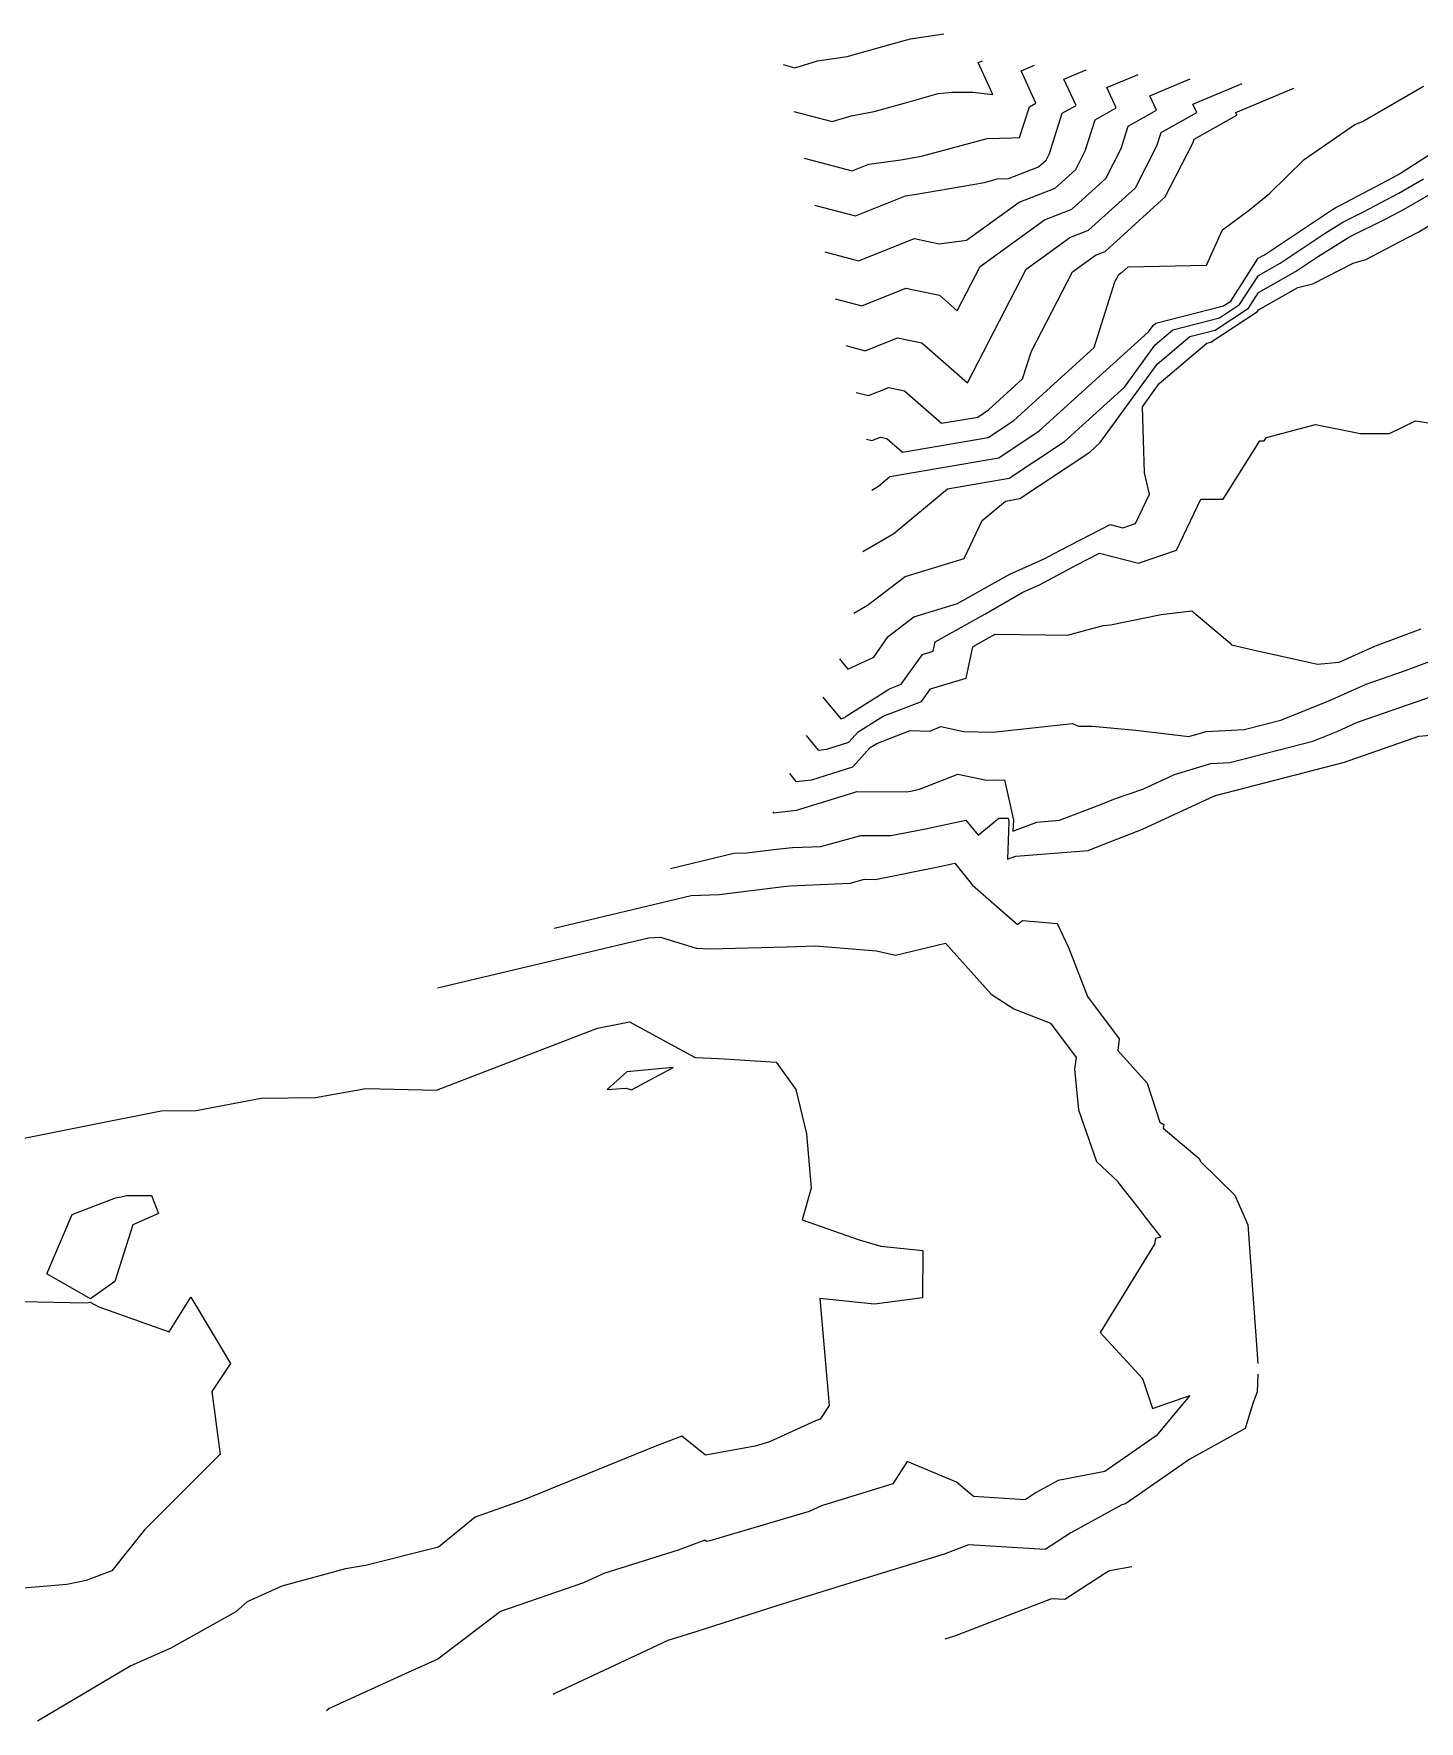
# Model space of a CAD drawing. Header units: metres. Extents: x 706150 to 707002, y 953723 to 954386.
# Drawn here: x 706661.2 to 706779.1, y 953738.9 to 953882.5 of the extents above; entities that cross this region are included whole.
import ezdxf

# ---------------------------------------------------------------- set-up
doc = ezdxf.new("R2010")
doc.units = ezdxf.units.M

msp = doc.modelspace()

# ---------------------------------------------------------------- linework, layer by layer
at = {"layer": 'CONTOUR_75'}
for points in [[(706662.3558, 953776.9861, 75), (706664.5024, 953782.0518, 75), (706668.1908, 953783.4565, 75), (706668.691, 953783.5564, 75), (706669.1335, 953783.6447, 75), (706671.2595, 953783.6546, 75), (706671.8619, 953782.1363, 75), (706669.6663, 953781.1597, 75), (706668.1364, 953776.346, 75), (706666.0814, 953774.8733, 75), (706662.3558, 953776.9861, 75)], [(706657.4069, 953774.6971, 75), (706665.7333, 953774.5174, 75), (706666.0341, 953774.5879, 75), (706666.7759, 953774.1988, 75), (706672.7664, 953772.0663, 75), (706674.6145, 953775.0115, 75), (706677.974, 953769.3631, 75), (706676.3836, 953766.9762, 75), (706677.0922, 953761.6425, 75), (706677.0906, 953761.6311, 75), (706677.0779, 953761.6117, 75), (706677.0564, 953761.5994, 75), (706670.669, 953755.2355, 75), (706667.901, 953751.7319, 75), (706665.6984, 953750.9229, 75), (706664.0604, 953750.583, 75), (706658.6748, 953750.1225, 75)]]:
    msp.add_polyline3d(points, dxfattribs=at)
at = {"layer": 'CONTOUR_76'}
for points in [[(706658.1466, 953788.0918, 76), (706665.5364, 953789.567, 76), (706672.0735, 953790.8725, 76), (706675.0754, 953790.8864, 76), (706680.5918, 953791.9377, 76), (706685.2185, 953792.0037, 76), (706689.5097, 953792.7644, 76), (706695.5182, 953792.6233, 76), (706709.2112, 953797.8952, 76), (706711.9381, 953798.4389, 76), (706717.4462, 953795.4271, 76), (706717.5312, 953795.4009, 76), (706719.5348, 953795.3192, 76), (706724.4002, 953795.0025, 76), (706726.0841, 953792.6607, 76), (706726.9715, 953788.9138, 76), (706727.3898, 953784.2795, 76), (706726.6264, 953781.5809, 76), (706731.4682, 953779.8936, 76), (706733.3229, 953779.3587, 76), (706736.8863, 953778.9852, 76), (706736.8394, 953774.9521, 76), (706732.762, 953774.4024, 76), (706728.1154, 953774.8866, 76), (706728.9122, 953765.79, 76), (706728.1572, 953764.6314, 76), (706727.7468, 953764.504, 76), (706723.8447, 953762.6951, 76), (706722.6297, 953762.3365, 76), (706718.3869, 953761.5755, 76), (706716.3936, 953763.1779, 76), (706714.0822, 953762.3116, 76), (706702.7891, 953757.7157, 76), (706698.7884, 953756.2922, 76), (706695.6669, 953753.7423, 76), (706689.4747, 953752.2027, 76), (706687.7653, 953751.9164, 76), (706682.3539, 953750.4356, 76), (706679.4062, 953749.1016, 76), (706678.4474, 953748.2631, 76), (706672.9083, 953745.1744, 76), (706669.5127, 953743.6524, 76), (706661.5571, 953738.945, 76)], [(706710.0402, 953792.6821, 76), (706711.639, 953792.7774, 76), (706712.1033, 953792.6567, 76), (706715.6382, 953794.5303, 76), (706711.7096, 953794.1717, 76), (706710.0402, 953792.6821, 76)]]:
    msp.add_polyline3d(points, dxfattribs=at)
at = {"layer": 'CONTOUR_77'}
msp.add_polyline3d([(706695.5981, 953801.3068, 77), (706713.5338, 953805.5803, 77), (706714.577, 953805.6196, 77), (706717.5981, 953804.6916, 77), (706718.7707, 953804.6438, 77), (706725.3232, 953804.8056, 77), (706727.7541, 953804.8939, 77), (706732.9542, 953804.4714, 77), (706734.5625, 953804.0917, 77), (706738.8096, 953805.1264, 77), (706742.7048, 953800.7697, 77), (706744.6373, 953799.5278, 77), (706747.734, 953798.3181, 77), (706749.9232, 953795.3997, 77), (706749.7955, 953794.4135, 77), (706750.1317, 953790.9329, 77), (706751.6437, 953786.5549, 77), (706753.4907, 953784.8128, 77), (706753.4601, 953784.7792, 77), (706755.2092, 953782.6042, 77), (706755.8818, 953781.7037, 77), (706757.121, 953780.1213, 77), (706756.6667, 953779.9908, 77), (706756.5898, 953779.533, 77), (706751.9646, 953772.0101, 77), (706755.5642, 953768.1061, 77), (706756.4101, 953765.543, 77), (706759.6057, 953766.6425, 77), (706756.7438, 953763.2189, 77), (706752.3682, 953760.1783, 77), (706748.3848, 953759.4175, 77), (706746.5336, 953758.3969, 77), (706745.5976, 953757.7845, 77), (706741.1956, 953758.065, 77), (706739.7381, 953759.2703, 77), (706735.5462, 953761.0276, 77), (706734.3164, 953759.1405, 77), (706728.2539, 953757.2589, 77), (706727.2063, 953756.7733, 77), (706718.7587, 953754.2801, 77), (706718.4737, 953754.229, 77), (706718.3399, 953754.3366, 77), (706716.0573, 953753.4811, 77), (706709.7421, 953751.5231, 77), (706708.0007, 953750.7047, 77), (706700.9603, 953748.2843, 77), (706695.6226, 953744.228, 77), (706692.8506, 953742.9711, 77), (706686.6254, 953740.1398, 77), (706686.3719, 953740.0251, 77), (706686.1392, 953739.8216, 77)], dxfattribs=at)
at = {"layer": 'CONTOUR_78'}
for points in [[(706705.5123, 953806.3925, 78), (706717.1673, 953809.1695, 78), (706719.5432, 953809.2589, 78), (706725.0199, 953809.9326, 78), (706725.5896, 953809.9873, 78), (706730.7092, 953810.2226, 78), (706731.9138, 953810.5517, 78), (706732.8247, 953810.545, 78), (706738.3251, 953811.642, 78), (706739.6008, 953811.913, 78), (706741.1166, 953810.0578, 78), (706744.9322, 953806.709, 78), (706745.3621, 953807.0581, 78), (706748.316, 953806.7986, 78), (706749.2667, 953804.7368, 78), (706750.8926, 953800.5848, 78), (706753.5903, 953796.9885, 78), (706753.4593, 953795.9772, 78), (706755.9726, 953793.2003, 78), (706757.0466, 953789.9069, 78), (706757.3979, 953789.6925, 78), (706757.3299, 953789.3962, 78), (706760.3939, 953786.7991, 78), (706760.5148, 953786.563, 78), (706763.4149, 953783.681, 78), (706764.5317, 953781.1681, 78), (706765.382, 953769.3692, 78)], [(706765.4489, 953768.4504, 78), (706765.3947, 953768.4146, 78), (706765.3209, 953766.9702, 78), (706764.9497, 953765.9673, 78), (706764.2897, 953763.8403, 78), (706759.598, 953761.2216, 78), (706754.1334, 953757.4243, 78), (706753.8089, 953757.3623, 78), (706749.4753, 953754.9732, 78), (706747.2841, 953753.5396, 78), (706740.7762, 953753.9542, 78), (706738.6949, 953753.1532, 78), (706732.6767, 953751.3162, 78), (706728.2881, 953749.9491, 78), (706724.4482, 953748.7749, 78), (706717.5796, 953746.561, 78), (706715.198, 953745.8226, 78), (706705.6825, 953741.351, 78), (706705.5853, 953741.3175, 78), (706705.4385, 953741.206, 78)]]:
    msp.add_polyline3d(points, dxfattribs=at)
at = {"layer": 'CONTOUR_79'}
for points in [[(706715.4264, 953811.4782, 79), (706720.8008, 953812.7587, 79), (706721.8964, 953812.8, 79), (706724.4218, 953813.1106, 79), (706725.8025, 953813.2432, 79), (706728.1997, 953813.3533, 79), (706731.5936, 953814.2807, 79), (706734.1602, 953814.2619, 79), (706737.097, 953814.8476, 79), (706740.5341, 953815.5779, 79), (706741.5833, 953814.2937, 79), (706743.3505, 953815.7439, 79), (706744.1371, 953815.7547, 79), (706744.2087, 953815.4343, 79), (706744.085, 953812.2603, 79), (706744.7846, 953812.5299, 79), (706750.9372, 953813.0025, 79), (706751.7089, 953813.3009, 79), (706755.0602, 953814.6243, 79), (706755.5694, 953814.8, 79), (706761.696, 953817.6444, 79), (706761.7528, 953817.6614, 79), (706761.7829, 953817.6628, 79), (706772.756, 953820.5013, 79), (706772.973, 953820.5881, 79), (706773.1417, 953820.6639, 79), (706779.0701, 953822.7264, 79), (706783.7109, 953823.1067, 79)], [(706754.6742, 953752.0916, 79), (706752.7667, 953751.7423, 79), (706752.417, 953751.5495, 79), (706748.9706, 953749.2946, 79), (706747.8274, 953749.3674, 79), (706739.5699, 953746.1896, 79), (706739.3698, 953746.1285, 79), (706738.7415, 953745.9328, 79)]]:
    msp.add_polyline3d(points, dxfattribs=at)
at = {"layer": 'CONTOUR_80'}
msp.add_polyline3d([(706724.1152, 953816.2986, 80), (706724.1845, 953816.2145, 80), (706726.1433, 953816.4206, 80), (706730.8324, 953817.8892, 80), (706731.2735, 953818.0097, 80), (706735.4956, 953817.9788, 80), (706735.8688, 953818.0533, 80), (706736.5933, 953818.2072, 80), (706739.8538, 953819.4972, 80), (706742.2937, 953818.9801, 80), (706743.8177, 953819.0011, 80), (706744.5839, 953815.5725, 80), (706744.5475, 953814.6397, 80), (706746.5678, 953815.4182, 80), (706748.5094, 953815.5674, 80), (706751.9469, 953816.8963, 80), (706753.259, 953817.4145, 80), (706755.6034, 953818.2235, 80), (706758.2916, 953819.4715, 80), (706761.372, 953820.3938, 80), (706763.002, 953820.4705, 80), (706770.0489, 953822.2934, 80), (706772.1988, 953823.154, 80), (706773.8695, 953823.904, 80), (706780.4186, 953826.1825, 80)], dxfattribs=at)
at = {"layer": 'CONTOUR_81'}
msp.add_polyline3d([(706725.5369, 953819.5462, 81), (706726.0871, 953818.8793, 81), (706727.4263, 953819.0202, 81), (706730.9341, 953820.1188, 81), (706732.3888, 953821.7501, 81), (706732.9582, 953822.11, 81), (706735.8063, 953823.1986, 81), (706737.4776, 953823.1602, 81), (706738.4243, 953823.5347, 81), (706740.3475, 953823.1271, 81), (706742.8257, 953823.0651, 81), (706749.6099, 953823.8136, 81), (706750.1121, 953823.5644, 81), (706750.5542, 953823.5823, 81), (706751.2874, 953823.5812, 81), (706755.0071, 953823.2456, 81), (706759.5054, 953822.6814, 81), (706760.9912, 953823.1262, 81), (706764.221, 953823.2782, 81), (706767.3419, 953824.0855, 81), (706771.4245, 953825.7198, 81), (706774.5972, 953827.1441, 81), (706777.9487, 953828.3101, 81), (706780.4471, 953829.2489, 81)], dxfattribs=at)
at = {"layer": 'CONTOUR_82'}
msp.add_polyline3d([(706726.9586, 953822.7938, 82), (706727.9896, 953821.5441, 82), (706728.7094, 953821.6198, 82), (706730.5945, 953822.2102, 82), (706731.3763, 953823.0869, 82), (706733.4987, 953824.4285, 82), (706736.7769, 953825.6815, 82), (706737.5377, 953826.7507, 82), (706740.5627, 953827.6669, 82), (706741.1237, 953830.3198, 82), (706741.3093, 953830.4233, 82), (706743.0227, 953831.4048, 82), (706747.3185, 953831.3475, 82), (706749.1811, 953831.3021, 82), (706752.2105, 953832.128, 82), (706752.8354, 953832.1849, 82), (706757.158, 953833.0702, 82), (706759.777, 953833.3938, 82), (706762.9995, 953830.6466, 82), (706763.1419, 953830.495, 82), (706764.7383, 953830.1322, 82), (706770.4453, 953828.8502, 82), (706772.2991, 953829.0259, 82), (706775.325, 953830.3842, 82), (706775.4788, 953830.4377, 82), (706779.2705, 953831.8624, 82)], dxfattribs=at)
at = {"layer": 'CONTOUR_83'}
msp.add_polyline3d([(706728.3804, 953826.0414, 83), (706729.8922, 953824.2088, 83), (706729.9924, 953824.2194, 83), (706730.2549, 953824.3016, 83), (706730.3638, 953824.4237, 83), (706734.0392, 953826.7471, 83), (706735.0496, 953827.1333, 83), (706736.8507, 953829.6646, 83), (706737.7717, 953829.9435, 83), (706737.9424, 953830.7512, 83), (706742.1644, 953833.1039, 83), (706745.3972, 953834.9558, 83), (706746.8162, 953835.5815, 83), (706749.9831, 953837.2862, 83), (706751.9099, 953838.2868, 83), (706755.2234, 953837.4432, 83), (706758.4612, 953838.5404, 83), (706760.5194, 953842.8832, 83), (706762.4232, 953842.8925, 83), (706765.5597, 953847.8272, 83), (706765.917, 953847.8537, 83), (706766.1198, 953848.1252, 83), (706770.2821, 953849.2157, 83), (706774.1084, 953848.4739, 83), (706776.5925, 953848.4601, 83), (706778.7977, 953849.5339, 83), (706780.7994, 953849.2316, 83)], dxfattribs=at)
at = {"layer": 'CONTOUR_84'}
msp.add_polyline3d([(706729.8021, 953829.289, 84), (706730.5145, 953828.4254, 84), (706732.7044, 953829.4498, 84), (706733.9355, 953831.1933, 84), (706736.1291, 953832.8664, 84), (706739.8231, 953834.0033, 84), (706743.0196, 953835.7845, 84), (706744.2856, 953836.5097, 84), (706747.262, 953837.8223, 84), (706748.5308, 953838.5052, 84), (706752.8154, 953840.7303, 84), (706753.9066, 953840.4524, 84), (706754.9728, 953840.8138, 84), (706756.1582, 953843.3149, 84), (706755.7391, 953845.1316, 84), (706755.6557, 953847.8857, 84), (706755.5641, 953850.736, 84), (706756.9996, 953852.7117, 84), (706761.0289, 953856.1416, 84), (706761.3812, 953856.2309, 84), (706765.3489, 953858.8448, 84), (706765.4393, 953858.9859, 84), (706768.7905, 953860.8794, 84), (706770.0512, 953861.1799, 84), (706773.4876, 953862.9502, 84), (706774.558, 953863.2614, 84), (706778.1296, 953865.1354, 84), (706779.0755, 953865.6265, 84), (706783.156, 953868.044, 84)], dxfattribs=at)
at = {"layer": 'CONTOUR_85'}
msp.add_polyline3d([(706731.0127, 953833.173, 85), (706732.1877, 953833.8571, 85), (706735.3805, 953836.2924, 85), (706740.3976, 953837.8364, 85), (706741.9363, 953841.078, 85), (706743.9071, 953842.716, 85), (706745.1287, 953842.9269, 85), (706751.0964, 953846.8891, 85), (706751.9811, 953847.6906, 85), (706756.8269, 953854.3604, 85), (706759.5905, 953856.7128, 85), (706761.7453, 953857.259, 85), (706764.5921, 953859.1345, 85), (706765.4336, 953860.4482, 85), (706768.5905, 953862.2319, 85), (706770.4686, 953863.4803, 85), (706773.1838, 953865.2023, 85), (706776.3919, 953866.7797, 85), (706777.8393, 953867.5409, 85), (706781.5079, 953869.679, 85)], dxfattribs=at)
at = {"layer": 'CONTOUR_86'}
msp.add_polyline3d([(706731.773, 953838.4142, 86), (706734.4136, 953839.9517, 86), (706738.9916, 953843.7566, 86), (706744.2355, 953844.6618, 86), (706748.9425, 953847.7871, 86), (706754.0279, 953852.3942, 86), (706756.6543, 953856.0091, 86), (706758.1521, 953857.2841, 86), (706762.1094, 953858.2872, 86), (706763.8352, 953859.4241, 86), (706765.428, 953861.9106, 86), (706767.2703, 953862.9515, 86), (706771.1015, 953865.498, 86), (706772.5992, 953866.4478, 86), (706774.3687, 953867.3179, 86), (706777.3752, 953868.8991, 86), (706779.4666, 953870.118, 86)], dxfattribs=at)
at = {"layer": 'CONTOUR_87'}
msp.add_polyline3d([(706732.5333, 953843.6554, 87), (706733.0977, 953843.984, 87), (706734.076, 953844.7972, 87), (706743.3422, 953846.3967, 87), (706746.7887, 953848.685, 87), (706756.0748, 953857.0978, 87), (706756.4816, 953857.6578, 87), (706756.7137, 953857.8553, 87), (706762.4736, 953859.3153, 87), (706763.0783, 953859.7137, 87), (706765.4223, 953863.3729, 87), (706765.9501, 953863.6711, 87), (706771.7344, 953867.5157, 87), (706772.0145, 953867.6934, 87), (706772.3455, 953867.8561, 87), (706776.9112, 953870.2573, 87), (706777.4253, 953870.5569, 87), (706782.2037, 953873.5979, 87)], dxfattribs=at)
at = {"layer": 'CONTOUR_88'}
msp.add_polyline3d([(706732.095, 953847.9797, 88), (706732.5367, 953847.8625, 88), (706733.2675, 953848.1565, 88), (706733.8238, 953848.038, 88), (706735.1533, 953846.8723, 88), (706742.4489, 953848.1317, 88), (706744.6348, 953849.583, 88), (706751.4711, 953855.7763, 88), (706753.2136, 953861.3589, 88), (706753.5424, 953861.9936, 88), (706753.7255, 953862.126, 88), (706753.8033, 953862.1562, 88), (706754.341, 953862.643, 88), (706761.0096, 953862.7859, 88), (706762.3648, 953865.7724, 88), (706764.6651, 953867.4988, 88), (706766.3709, 953868.874, 88), (706769.3365, 953871.7677, 88), (706773.6302, 953874.7444, 88), (706774.2837, 953875.0077, 88), (706779.4605, 953878.0007, 88)], dxfattribs=at)
at = {"layer": 'CONTOUR_89'}
msp.add_polyline3d([(706731.2093, 953851.9617, 89), (706732.2576, 953851.6836, 89), (706733.9919, 953852.3814, 89), (706735.3122, 953852.1001, 89), (706738.4674, 953849.3335, 89), (706741.5557, 953849.8666, 89), (706742.4809, 953850.4809, 89), (706745.3747, 953853.1026, 89), (706746.1123, 953855.4656, 89), (706749.6121, 953862.2207, 89), (706751.561, 953863.6308, 89), (706752.3891, 953863.9514, 89), (706757.5067, 953868.5849, 89), (706759.8431, 953873.1483, 89), (706759.9565, 953873.5046, 89), (706763.5984, 953875.5507, 89), (706763.5041, 953875.7549, 89), (706768.4553, 953877.8447, 89)], dxfattribs=at)
at = {"layer": 'CONTOUR_90'}
msp.add_polyline3d([(706730.3235, 953855.9437, 90), (706731.9784, 953855.5046, 90), (706734.7164, 953856.6062, 90), (706736.8006, 953856.1622, 90), (706740.6682, 953852.7709, 90), (706745.6818, 953862.4478, 90), (706749.3964, 953865.1355, 90), (706750.9748, 953865.7465, 90), (706754.9718, 953869.3656, 90), (706756.7967, 953872.9297, 90), (706757.1538, 953874.0519, 90), (706760.1796, 953875.7519, 90), (706759.8505, 953876.465, 90), (706764.0381, 953878.2326, 90)], dxfattribs=at)
at = {"layer": 'CONTOUR_91'}
msp.add_polyline3d([(706729.4378, 953859.9257, 91), (706731.6993, 953859.3257, 91), (706735.4408, 953860.8311, 91), (706738.2889, 953860.2243, 91), (706739.7968, 953858.9021, 91), (706741.7515, 953862.6749, 91), (706747.2318, 953866.6402, 91), (706749.5605, 953867.5417, 91), (706752.437, 953870.1462, 91), (706753.7502, 953872.7111, 91), (706754.3512, 953874.5993, 91), (706756.7608, 953875.9531, 91), (706756.1968, 953877.1751, 91), (706759.621, 953878.6204, 91)], dxfattribs=at)
at = {"layer": 'CONTOUR_92'}
msp.add_polyline3d([(706728.5521, 953863.9077, 92), (706731.4201, 953863.1468, 92), (706736.1652, 953865.0559, 92), (706738.2662, 953864.6083, 92), (706740.5849, 953864.9017, 92), (706745.0672, 953868.1449, 92), (706748.1462, 953869.3369, 92), (706749.9021, 953870.9268, 92), (706750.7038, 953872.4925, 92), (706751.5485, 953875.1466, 92), (706753.3421, 953876.1543, 92), (706752.5431, 953877.8852, 92), (706755.2038, 953879.0083, 92)], dxfattribs=at)
at = {"layer": 'CONTOUR_93'}
msp.add_polyline3d([(706727.6663, 953867.8897, 93), (706731.141, 953866.9678, 93), (706735.4096, 953868.6853, 93), (706736.1619, 953868.7873, 93), (706742.1387, 953869.8206, 93), (706743.2145, 953870.1143, 93), (706744.1643, 953870.1381, 93), (706746.7319, 953871.1321, 93), (706747.3673, 953871.7074, 93), (706747.6573, 953872.2739, 93), (706748.7459, 953875.694, 93), (706749.9233, 953876.3555, 93), (706748.8894, 953878.5954, 93), (706750.7866, 953879.3962, 93)], dxfattribs=at)
at = {"layer": 'CONTOUR_94'}
msp.add_polyline3d([(706726.7806, 953871.8717, 94), (706730.8618, 953870.7889, 94), (706732.2998, 953871.3675, 94), (706735.001, 953871.7337, 94), (706736.7777, 953872.0408, 94), (706742.3547, 953873.5632, 94), (706744.4401, 953873.6154, 94), (706745.1117, 953873.6288, 94), (706745.9432, 953876.2414, 94), (706746.5045, 953876.5567, 94), (706745.2357, 953879.3055, 94), (706746.3695, 953879.784, 94)], dxfattribs=at)
at = {"layer": 'CONTOUR_95'}
msp.add_polyline3d([(706725.8948, 953875.8537, 95), (706729.1594, 953874.9876, 95), (706730.7913, 953875.4708, 95), (706732.7484, 953875.8432, 95), (706735.4208, 953876.5986, 95), (706738.1916, 953877.3728, 95), (706739.365, 953877.4825, 95), (706741.1353, 953877.4873, 95), (706742.8349, 953877.3013, 95), (706741.582, 953880.0156, 95), (706741.9523, 953880.1719, 95)], dxfattribs=at)
at = {"layer": 'CONTOUR_96'}
msp.add_polyline3d([(706725.0091, 953879.8357, 96), (706725.9876, 953879.5761, 96), (706727.9082, 953880.1448, 96), (706730.4345, 953880.5312, 96), (706735.0989, 953881.8316, 96), (706735.8334, 953882.0376, 96), (706738.6706, 953882.4612, 96)], dxfattribs=at)

doc.saveas('drawing.dxf')
